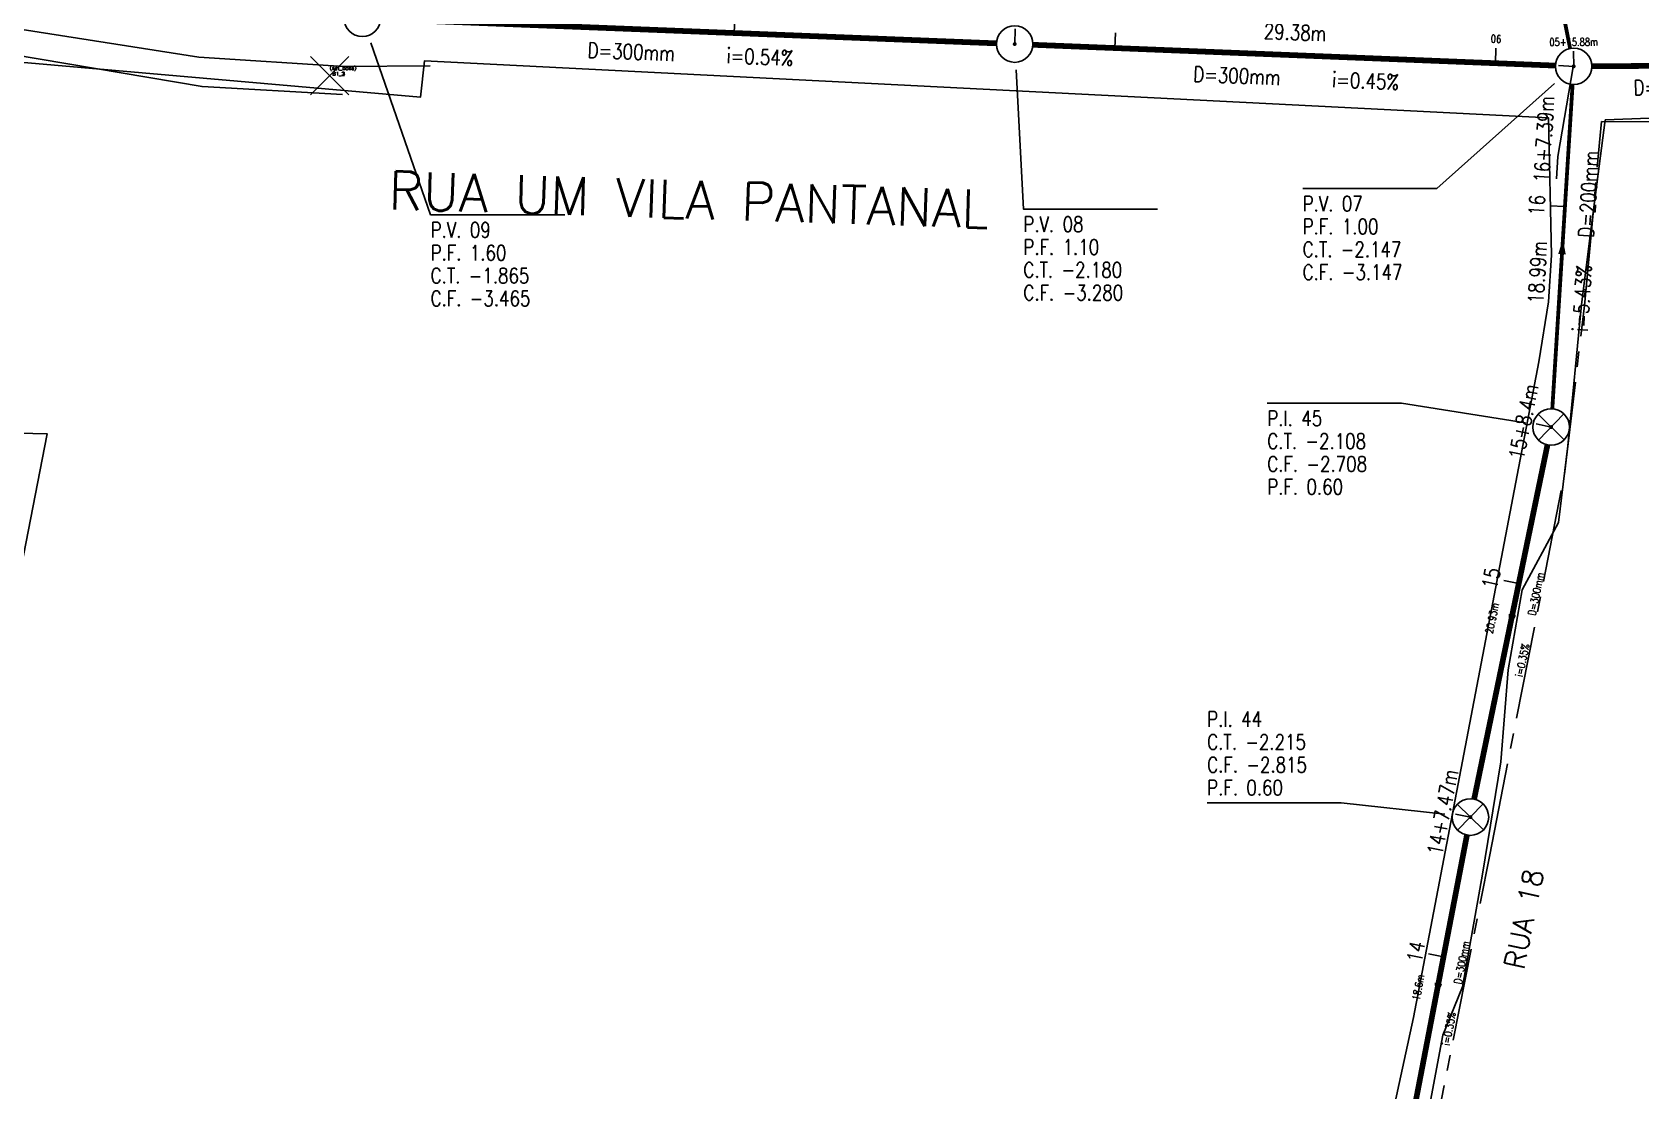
# Model space of a CAD drawing. Extents: x -6997814 to 14282083, y -16 to 289481930.
# Drawn here: x 362353.6 to 362438.1, y 7352511.2 to 7352566.8 of the extents above; entities that cross this region are included whole.
import ezdxf
from ezdxf.enums import TextEntityAlignment as Align

# ---------------------------------------------------------------- set-up
doc = ezdxf.new("R2010")
doc.units = 0
doc.header["$LTSCALE"] = 6.5
doc.header["$PDMODE"] = 3
doc.header["$PDSIZE"] = -0.3
doc.linetypes.add('CENTER2', pattern=[1.125, 0.75, -0.125, 0.125, -0.125])
doc.layers.get('0').update_dxf_attribs({"linetype": 'CONTINUOUS'})
for name, color, linetype in [('Control', 7, 'CONTINUOUS'), ('Control_Mark', 7, 'CONTINUOUS'), ('Control_point_desc_Mark', 7, 'CONTINUOUS'), ('GUIA', 7, 'CONTINUOUS'), ('MURO', 251, 'CONTINUOUS'), ('PONTOS-Caixas - Esgoto_U', 1, 'CONTINUOUS'), ('PONTOS-CAIXAS_U', 1, 'CONTINUOUS'), ('PS_IND_COMPRIMENTO', 7, 'CONTINUOUS'), ('PS_IND_DIAMETRO', 7, 'CONTINUOUS'), ('PS_IND_FLUXO', 3, 'CONTINUOUS'), ('PS_IND_INCLINACAO', 7, 'CONTINUOUS'), ('PS_PONTOS_IDENTIFICACAO_LIN', 7, 'CONTINUOUS'), ('PS_PONTOS_IDENTIFICACAO_TXT', 7, 'CONTINUOUS'), ('QUADRA-DEF', 7, 'CONTINUOUS'), ('QUADRA-INDEF', 7, 'CENTER2'), ('T-MARGEM', 7, 'CONTINUOUS'), ('T_Ptos', 7, 'CONTINUOUS'), ('TUBO_PVC', 1, 'CONTINUOUS'), ('TXT-LOGRAD', 3, 'CONTINUOUS')]:
    doc.layers.add(name, color=color, linetype=linetype)
doc.styles.add('1-1000  -  RÉGUA 100', font='romans.shx', dxfattribs={"height": 2.5})
doc.styles.add('ROMANS', font='romans.shx')
doc.styles.add('SABESP', font='ROMANS.shx', dxfattribs={"height": 2})
doc.styles.get("Standard").update_dxf_attribs({"font": 'simplex.shx'})
picture_1 = doc.add_image_def('image1.ecw', size_in_pixel=(49668, 39849))

# ---------------------------------------------------------------- blocks, each defined once
blk = doc.blocks.new('*U7', base_point=(362285.523, 7352579.72))
at = {"layer": 'GUIA'}
blk.add_circle((362285.523, 7352579.72), 0.24, dxfattribs=at)
blk = doc.blocks.new('*U8', base_point=(362285.523, 7352579.72))
at = {"layer": 'GUIA'}
blk.add_circle((362285.523, 7352579.72), 0.24, dxfattribs=at)
blk = doc.blocks.new('*U9', base_point=(362285.523, 7352579.72))
at = {"layer": 'GUIA'}
blk.add_circle((362285.523, 7352579.72), 0.24, dxfattribs=at)
blk = doc.blocks.new('*U61', base_point=(4191.731, 1118.971))
for p, q in [((4191.559, 1119.139), (4191.902, 1118.803)), ((4191.898, 1119.143), (4191.563, 1118.8))]:
    blk.add_line(p, q)
blk.add_circle((4191.731, 1118.971), 0.24)
blk = doc.blocks.new('*U62', base_point=(4191.731, 1118.971))
for p, q in [((4191.559, 1119.139), (4191.902, 1118.803)), ((4191.898, 1119.143), (4191.563, 1118.8))]:
    blk.add_line(p, q)
blk.add_circle((4191.731, 1118.971), 0.24)
blk = doc.blocks.new('*U234')
at = {"layer": 'T-MARGEM'}
blk.add_line((0, 0), (0, 0.2), dxfattribs=at)
at = {"layer": 'T-MARGEM', "const_width": 0.025, "flags": 128}
blk.add_lwpolyline([(-0.013, 0, 1), (0.013, 0, 1)], format="xyb", close=True, dxfattribs=at)
blk = doc.blocks.new('*U235')
at = {"layer": 'T-MARGEM'}
blk.add_line((0, 0), (0, 0.2), dxfattribs=at)
at = {"layer": 'T-MARGEM', "const_width": 0.025, "flags": 128}
blk.add_lwpolyline([(-0.013, 0, 1), (0.013, 0, 1)], format="xyb", close=True, dxfattribs=at)
blk = doc.blocks.new('*U236')
at = {"layer": 'T-MARGEM'}
blk.add_line((0, 0), (0, 0.2), dxfattribs=at)
at = {"layer": 'T-MARGEM', "const_width": 0.025, "flags": 128}
blk.add_lwpolyline([(-0.013, 0, 1), (0.013, 0, 1)], format="xyb", close=True, dxfattribs=at)
blk = doc.blocks.new('*U237')
at = {"layer": 'T-MARGEM'}
blk.add_line((0, 0), (0, 0.2), dxfattribs=at)
at = {"layer": 'T-MARGEM', "const_width": 0.025, "flags": 128}
blk.add_lwpolyline([(-0.013, 0, 1), (0.013, 0, 1)], format="xyb", close=True, dxfattribs=at)
blk = doc.blocks.new('*U238')
at = {"layer": 'T-MARGEM'}
blk.add_line((0, 0), (0, 0.2), dxfattribs=at)
at = {"layer": 'T-MARGEM', "const_width": 0.025, "flags": 128}
blk.add_lwpolyline([(-0.013, 0, 1), (0.013, 0, 1)], format="xyb", close=True, dxfattribs=at)
blk = doc.blocks.new('*U491')
at = {"layer": 'T-MARGEM'}
blk.add_line((0, 0), (0, 0.2), dxfattribs=at)
at = {"layer": 'T-MARGEM', "const_width": 0.025, "flags": 128}
blk.add_lwpolyline([(-0.013, 0, 1), (0.013, 0, 1)], format="xyb", close=True, dxfattribs=at)
blk = doc.blocks.new('*U492')
at = {"layer": 'T-MARGEM'}
blk.add_line((0, 0), (0, 0.2), dxfattribs=at)
at = {"layer": 'T-MARGEM', "const_width": 0.025, "flags": 128}
blk.add_lwpolyline([(-0.013, 0, 1), (0.013, 0, 1)], format="xyb", close=True, dxfattribs=at)
blk = doc.blocks.new('*U493')
at = {"layer": 'T-MARGEM'}
blk.add_line((0, 0), (0, 0.2), dxfattribs=at)
at = {"layer": 'T-MARGEM', "const_width": 0.025, "flags": 128}
blk.add_lwpolyline([(-0.013, 0, 1), (0.013, 0, 1)], format="xyb", close=True, dxfattribs=at)
blk = doc.blocks.new('*U494')
at = {"layer": 'T-MARGEM'}
blk.add_line((0, 0), (0, 0.2), dxfattribs=at)
at = {"layer": 'T-MARGEM', "const_width": 0.025, "flags": 128}
blk.add_lwpolyline([(-0.013, 0, 1), (0.013, 0, 1)], format="xyb", close=True, dxfattribs=at)
blk = doc.blocks.new('*U495')
at = {"layer": 'T-MARGEM'}
blk.add_line((0, 0), (0, 0.2), dxfattribs=at)
at = {"layer": 'T-MARGEM', "const_width": 0.025, "flags": 128}
blk.add_lwpolyline([(-0.013, 0, 1), (0.013, 0, 1)], format="xyb", close=True, dxfattribs=at)
blk = doc.blocks.new('*U496')
at = {"layer": 'T-MARGEM'}
blk.add_line((0, 0), (0, 0.2), dxfattribs=at)
at = {"layer": 'T-MARGEM', "const_width": 0.025, "flags": 128}
blk.add_lwpolyline([(-0.013, 0, 1), (0.013, 0, 1)], format="xyb", close=True, dxfattribs=at)

msp = doc.modelspace()

# ---------------------------------------------------------------- linework, layer by layer
at = {"layer": 'Control'}
for p in [(362369.26228, 7352564.52454, -1.6304), (362369.26228, 7352564.52454, -1.6304), (362369.2623, 7352564.52455, -1.6304)]:
    msp.add_point(p, dxfattribs=at)
at = {"layer": 'GUIA', "elevation": -1.8088}
msp.add_lwpolyline([(362374.53246, 7352565.04654), (362370.01139, 7352565.01021), (362362.39515, 7352565.49583), (362353.1127, 7352566.94908), (362349.72038, 7352567.50286), (362344.0967, 7352568.25748), (362341.92027, 7352568.08999), (362332.09744, 7352566.38344), (362326.68108, 7352567.17994), (362317.26957, 7352568.6352), (362313.91798, 7352569.58279), (362299.32766, 7352574.22026), (362290.9656, 7352576.94279), (362288.65239, 7352576.90164), (362286.81053, 7352575.99485), (362285.69728, 7352574.22831), (362285.33052, 7352572.22183), (362283.86947, 7352563.10823)], dxfattribs=at)
msp.add_lwpolyline([(362374.53246, 7352565.04654), (362370.01139, 7352565.01021), (362362.39515, 7352565.49583), (362353.1127, 7352566.94908), (362349.72038, 7352567.50286), (362344.0967, 7352568.25748), (362341.92027, 7352568.08999), (362332.09744, 7352566.38344), (362326.68108, 7352567.17994), (362317.26957, 7352568.6352), (362313.91798, 7352569.58279), (362299.32766, 7352574.22026), (362290.9656, 7352576.94279), (362288.65239, 7352576.90164), (362286.81053, 7352575.99485), (362285.69728, 7352574.22831), (362285.33052, 7352572.22183), (362283.86947, 7352563.10823)], dxfattribs=at)
at = {"layer": 'MURO'}
for points, elevation in [([(362286.88588, 7352562.6175), (362288.31835, 7352571.92351), (362289.69831, 7352571.50425), (362290.49706, 7352574.02505), (362299.52899, 7352571.18183), (362303.82317, 7352569.86256), (362313.04668, 7352566.96855), (362322.92434, 7352565.42065), (362332.59197, 7352563.85925), (362338.90436, 7352564.73244), (362343.19328, 7352566.05835), (362352.59845, 7352565.64263), (362362.56003, 7352563.94566), (362369.93254, 7352563.53424)], -1.8692), ([(362436.23868, 7352562.20304), (362444.63314, 7352562.51872), (362445.87599, 7352563.37125), (362451.66738, 7352563.13758), (362456.01612, 7352562.36692), (362461.52121, 7352561.79112), (362466.05684, 7352560.61994), (362471.88483, 7352559.99411), (362476.09426, 7352558.88007), (362481.59321, 7352556.95945), (362485.55487, 7352556.39993), (362491.63978, 7352554.38663), (362498.19314, 7352552.55034), (362505.475, 7352550.99038), (362514.38808, 7352547.9005)], -1.9747), ([(362436.23868, 7352562.20304), (362435.48491, 7352556.3937), (362435.0028, 7352552.50249), (362434.28962, 7352545.07864), (362433.80167, 7352541.05249), (362431.8888, 7352537.50009), (362431.1459, 7352533.29916), (362430.77212, 7352528.46706), (362429.80557, 7352522.57544), (362428.75411, 7352516.65114), (362427.71443, 7352514.1182), (362426.59854, 7352508.14062), (362439.38697, 7352505.42406), (362443.68627, 7352505.36886), (362449.33416, 7352504.91801)], -1.9747)]:
    msp.add_lwpolyline(points, dxfattribs=dict(at, elevation=elevation))
at = {"layer": 'PS_IND_FLUXO'}
for points in [[(362389.10733, 7352566.81874, 0, 0, 0), (362388.70764, 7352566.83448, 0.8, 0, 0), (362387.10888, 7352566.89746, 0, 0, 0)], [(362420.91314, 7352565.55845, 0, 0, 0), (362420.51346, 7352565.57438, 0.8, 0, 0), (362418.91473, 7352565.63811, 0, 0, 0)]]:
    msp.add_lwpolyline(points, format="xyseb", dxfattribs=at)
at = {"layer": 'PS_IND_FLUXO', "lineweight": -2}
for points in [[(362433.97529, 7352555.13807, 0.4, 0, 0), (362434.02518, 7352555.93652, 0, 0, 0)], [(362431.36877, 7352536.20645, 0.4, 0, 0), (362431.20665, 7352535.42305, 0, 0, 0)], [(362427.48672, 7352516.82875, 0.4, 0, 0), (362427.33565, 7352516.04315, 0, 0, 0)]]:
    msp.add_lwpolyline(points, format="xyseb", dxfattribs=at)
at = {"layer": 'PS_PONTOS_IDENTIFICACAO_LIN', "linetype": 'Continuous'}
for points in [[(362371.42687, 7352566.24862), (362374.56476, 7352557.21726), (362381.60476, 7352557.21726)], [(362433.6957, 7352559.0946), (362433.75105, 7352560.28323), (362434.55609, 7352564.97872)], [(362405.30737, 7352564.82617), (362405.6943, 7352557.51735), (362412.7343, 7352557.51735)], [(362433.57824, 7352564.10821), (362427.40053, 7352558.5954), (362420.36053, 7352558.5954)], [(362432.06573, 7352546.27609), (362425.54282, 7352547.31918), (362418.50282, 7352547.31918)], [(362427.81616, 7352525.71691), (362422.38564, 7352526.31516), (362415.34564, 7352526.31516)]]:
    msp.add_lwpolyline(points, dxfattribs=at)
at = {"layer": 'QUADRA-DEF'}
for points in [[(362343.37391, 7352566.0701), (362374.03395, 7352563.4001), (362374.24395, 7352565.3101), (362433.27402, 7352562.3001), (362433.43402, 7352555.0901), (362433.26402, 7352552.6401), (362432.75402, 7352549.4801), (362426.17402, 7352515.04), (362419.99402, 7352486.56)], [(362343.37391, 7352566.0701), (362374.03395, 7352563.4001), (362374.24395, 7352565.3101), (362433.27402, 7352562.3001), (362433.43402, 7352555.0901), (362433.26402, 7352552.6401), (362432.75402, 7352549.4801), (362426.17402, 7352515.04), (362419.99402, 7352486.56)], [(362343.37391, 7352566.0701), (362374.03395, 7352563.4001), (362374.24395, 7352565.3101), (362433.27402, 7352562.3001), (362433.43402, 7352555.0901), (362433.26402, 7352552.6401), (362432.75402, 7352549.4801), (362426.17402, 7352515.04), (362419.99402, 7352486.56)], [(362340.97393, 7352476.63), (362354.43393, 7352545.7001), (362343.08392, 7352545.9701)], [(362340.97393, 7352476.63), (362354.43393, 7352545.7001), (362343.08392, 7352545.9701)], [(362340.97393, 7352476.63), (362354.43393, 7352545.7001), (362343.08392, 7352545.9701)]]:
    msp.add_lwpolyline(points, dxfattribs=at)
at = {"layer": 'QUADRA-INDEF'}
msp.add_lwpolyline([(362447.19405, 7352504.56), (362429.64403, 7352506.09), (362426.84403, 7352506.68), (362430.18403, 7352523.59), (362434.10403, 7352543.5801), (362435.15403, 7352552.4401), (362436.05403, 7352562.1101), (362448.77404, 7352562.0801)], dxfattribs=at)
at = {"layer": 'TUBO_PVC'}
for points, const_width in [([(362432.4277, 7352575.86459), (362434.40468, 7352565.95393)], 0.2), ([(362404.27717, 7352566.22115), (362371.93904, 7352567.49505)], 0.3), ([(362433.63401, 7352565.05136), (362406.19386, 7352566.1452)], 0.3), ([(362444.09975, 7352565.0657), (362435.55211, 7352565.01846)], 0.3)]:
    msp.add_lwpolyline(points, dxfattribs=dict(at, const_width=const_width))
at = {"layer": 'TUBO_PVC', "lineweight": -2}
for points, const_width in [([(362433.46796, 7352547.01882), (362434.53252, 7352564.05577)], 0.2), ([(362433.21376, 7352545.12215), (362429.36166, 7352526.50735)], 0.3), ([(362428.9861, 7352524.62586), (362425.83627, 7352508.24604)], 0.3)]:
    msp.add_lwpolyline(points, dxfattribs=dict(at, const_width=const_width))

# ---------------------------------------------------------------- block references
at = {"layer": 'PONTOS-Caixas - Esgoto_U', "xscale": 4, "yscale": 4, "zscale": 4}
for name, p in [('*U62', (362433.40813, 7352546.06143)), ('*U61', (362429.16728, 7352525.56807))]:
    msp.add_blockref(name, p, dxfattribs=at)
at = {"layer": 'PONTOS-CAIXAS_U', "xscale": 4, "yscale": 4, "zscale": 4}
for name, p in [('*U9', (362370.98069, 7352567.5328)), ('*U8', (362405.23552, 7352566.1834)), ('*U7', (362434.59234, 7352565.01316))]:
    msp.add_blockref(name, p, dxfattribs=at)
at = {"layer": 'PONTOS-CAIXAS_U', "lineweight": -2, "xscale": 4, "yscale": 4, "zscale": 4}
for name, p, rotation in [('*U238', (362390.50926, 7352566.76351), 357.7441094683652), ('*U237', (362405.23552, 7352566.1834), 357.7172478124529), ('*U236', (362410.49366, 7352565.9738), 357.7172478124529), ('*U235', (362430.47779, 7352565.17718), 357.7172478124529), ('*U234', (362434.59234, 7352565.01316), 0.3166556817644749), ('*U496', (362434.59234, 7352565.01316), 86.4244794077741), ('*U495', (362434.13173, 7352557.64164), 86.4244794077741), ('*U494', (362433.40813, 7352546.06143), 78.3083726141089), ('*U493', (362431.70649, 7352537.83845), 78.3083726141089), ('*U492', (362429.16728, 7352525.56807), 79.11494822148087), ('*U491', (362427.75672, 7352518.23282), 79.11494822148087)]:
    msp.add_blockref(name, p, dxfattribs=dict(at, rotation=rotation))

# ---------------------------------------------------------------- texts
at = {"color": 0, "linetype": 'Continuous', "lineweight": 30, "ltscale": 0.8, "style": '1-1000  -  RÉGUA 100'}
msp.add_text('RUA 18', height=1.057651, rotation=78.3864868, dxfattribs=at).set_placement((362431.96404, 7352517.51343, 1394.19939))
at = {"layer": 'Control_Mark'}
for s, p in [(' B1_2', (362369.26228, 7352564.52454, -1.6304)), (' B1_3', (362369.26228, 7352564.52454, -1.6304)), (' B1_1', (362369.2623, 7352564.52455, -1.6304))]:
    msp.add_text(s, height=0.2, dxfattribs=at).set_placement(p)
at = {"layer": 'Control_point_desc_Mark'}
for p in [(362369.26228, 7352564.82454, -1.6304), (362369.26228, 7352564.82454, -1.6304), (362369.2623, 7352564.82455, -1.6304)]:
    msp.add_text('(set_base)', height=0.2, dxfattribs=at).set_placement(p)
at = {"layer": 'PS_IND_COMPRIMENTO', "style": 'ROMANS', "width": 0.8}
msp.add_text('29.38m', height=0.8, rotation=357.7172478, dxfattribs=at).set_placement((362419.96173, 7352566.79733), align=Align.MIDDLE_CENTER)
at = {"layer": 'PS_IND_COMPRIMENTO', "lineweight": -2, "style": 'ROMANS', "width": 0.8}
for s, height, rotation, p in [('18.99m', 0.8, 86.4244794, (362432.69197, 7352554.19071)), ('20.93m', 0.4, 78.3083726, (362430.30846, 7352536.01739)), ('18.6m', 0.4, 79.1149482, (362426.42918, 7352516.62479))]:
    msp.add_text(s, height=height, rotation=rotation, dxfattribs=at).set_placement(p, align=Align.MIDDLE_CENTER)
at = {"layer": 'PS_IND_DIAMETRO', "style": 'ROMANS', "width": 0.8}
for rotation, p in [(357.7441095, (362385.10317, 7352565.77554)), (357.7172478, (362416.90849, 7352564.51713)), (0.3166557, (362440.02484, 7352563.90487))]:
    msp.add_text('D=300mm', height=0.8, rotation=rotation, dxfattribs=at).set_placement(p, align=Align.MIDDLE_CENTER)
at = {"layer": 'PS_IND_DIAMETRO', "lineweight": -2, "style": 'ROMANS', "width": 0.8}
for s, height, rotation, p in [('D=200mm', 0.8, 86.4244794, (362435.37502, 7352558.29693)), ('D=300mm', 0.4, 78.3083726, (362432.61551, 7352537.29642)), ('D=300mm', 0.4, 79.1149482, (362428.718, 7352517.93616))]:
    msp.add_text(s, height=height, rotation=rotation, dxfattribs=at).set_placement(p, align=Align.MIDDLE_CENTER)
at = {"layer": 'PS_IND_INCLINACAO', "style": 'ROMANS', "width": 0.8}
for s, rotation, p in [('i=0.54%', 357.7441095, (362391.85793, 7352565.50945)), ('i=0.45%', 357.7172478, (362423.66312, 7352564.24787))]:
    msp.add_text(s, height=0.8, rotation=rotation, dxfattribs=at).set_placement(p, align=Align.MIDDLE_CENTER)
at = {"layer": 'PS_IND_INCLINACAO', "lineweight": -2, "style": 'ROMANS', "width": 0.8}
for s, height, rotation, p in [('i=5.43%', 0.8, 86.4244794, (362435.03326, 7352552.8276)), ('i=0.35%', 0.4, 78.3083726, (362431.8941, 7352533.81028)), ('i=0.35%', 0.4, 79.1149482, (362428.04573, 7352514.44022))]:
    msp.add_text(s, height=height, rotation=rotation, dxfattribs=at).set_placement(p, align=Align.MIDDLE_CENTER)
at = {"layer": 'PS_PONTOS_IDENTIFICACAO_TXT', "lineweight": -2, "style": 'ROMANS', "width": 0.8}
for s, height, rotation, p in [('06', 0.4, 357.7172478, (362430.50587, 7352566.25632)), ('05+15.88m', 0.4, 0.3166557, (362434.58845, 7352566.09314)), ('16+7.39m', 0.8, 86.4244794, (362433.43356, 7352561.15971)), ('16', 0.8, 86.4244794, (362433.05383, 7352557.68561)), ('15+8.4m', 0.8, 78.3083726, (362432.35054, 7352546.26048)), ('15', 0.8, 78.3083726, (362430.64889, 7352538.0375)), ('14+7.47m', 0.8, 79.1149482, (362428.10672, 7352525.75183)), ('14', 0.8, 79.1149482, (362426.69615, 7352518.41658))]:
    msp.add_text(s, height=height, rotation=rotation, dxfattribs=at).set_placement(p, align=Align.CENTER)
at = {"layer": 'PS_PONTOS_IDENTIFICACAO_TXT', "style": 'ROMANS', "width": 0.8}
for s, p in [('P.V. 07', (362420.36053, 7352557.3954)), ('P.V. 09', (362374.56476, 7352556.01726)), ('P.V. 08', (362405.6943, 7352556.31735)), ('P.F. 1.00', (362420.36053, 7352556.1954)), ('P.F. 1.10', (362405.6943, 7352555.11735)), ('C.T. -2.147', (362420.36053, 7352554.9954)), ('P.F. 1.60', (362374.56476, 7352554.81726)), ('C.T. -1.865', (362374.56476, 7352553.61726)), ('C.T. -2.180', (362405.6943, 7352553.91735)), ('C.F. -3.147', (362420.36053, 7352553.7954)), ('C.F. -3.465', (362374.56476, 7352552.41726)), ('C.F. -3.280', (362405.6943, 7352552.71735)), ('P.I. 45', (362418.50282, 7352546.11918)), ('C.T. -2.108', (362418.50282, 7352544.91918)), ('C.F. -2.708', (362418.50282, 7352543.71918)), ('P.F. 0.60', (362418.50282, 7352542.51918)), ('P.I. 44', (362415.34564, 7352530.31516)), ('C.T. -2.215', (362415.34564, 7352529.11516)), ('C.F. -2.815', (362415.34564, 7352527.91516)), ('P.F. 0.60', (362415.34564, 7352526.71516))]:
    msp.add_text(s, height=0.8, dxfattribs=at).set_placement(p)
at = {"layer": 'TXT-LOGRAD', "style": 'SABESP'}
msp.add_text('RUA UM VILA PANTANAL', height=2, rotation=-1.8157894, dxfattribs=at).set_placement((362388.13397, 7352558.0101), align=Align.MIDDLE_CENTER)

# ---------------------------------------------------------------- pictures from other files: only their frames are drawn
at = {"layer": 'T_Ptos'}
image = msp.add_image(picture_1, insert=(362075.72988, 7352287.82708), size_in_units=(689.73754, 553.38147), dxfattribs=dict(at, fade=70))
image.dxf.flags = 15

doc.saveas('drawing.dxf')
